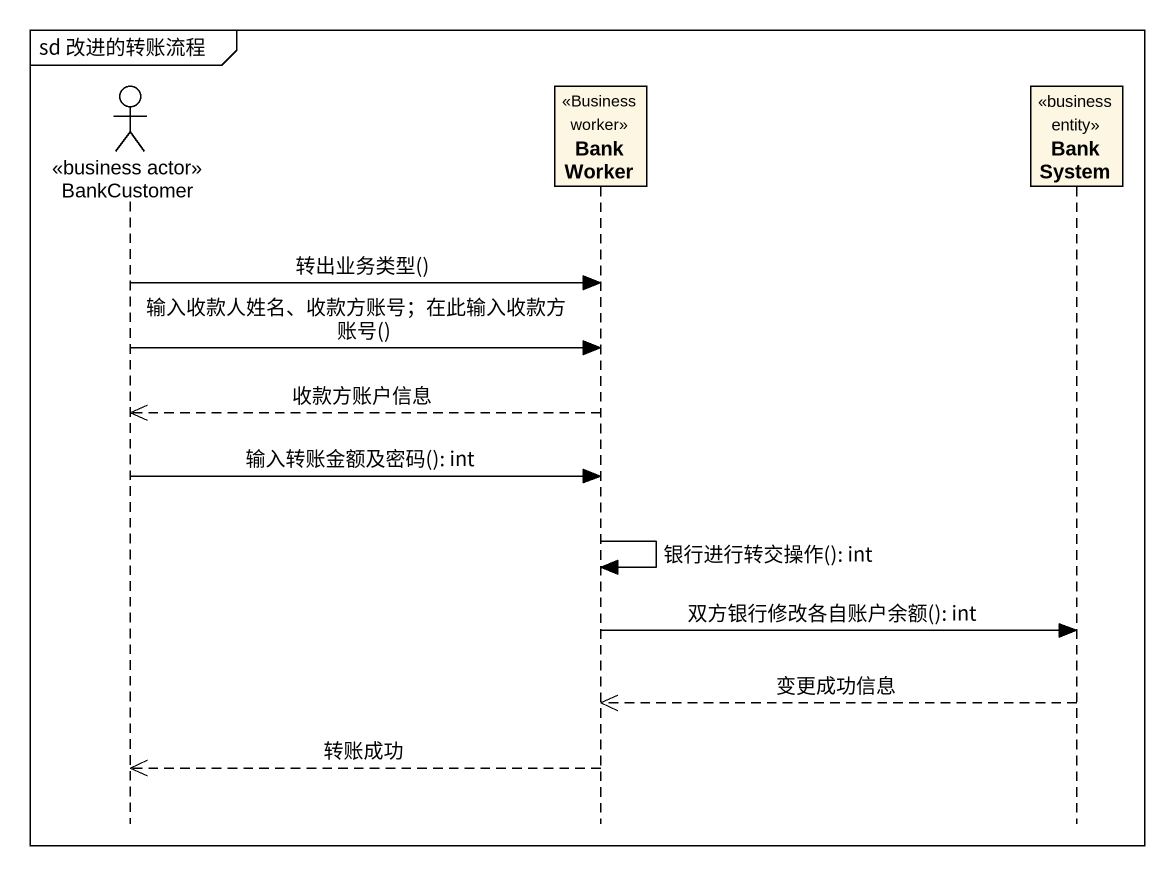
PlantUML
@startuml
mainframe sd 改进的转账流程
hide footbox
actor BankCustomer <<business actor>>
participant BankWorker <<Business worker>>
participant BankSystem <<business entity>>

BankCustomer -> BankWorker : 转出业务类型()
BankCustomer -> BankWorker : 输入收款人姓名、收款方账号；在此输入收款方账号()
BankWorker -->> BankCustomer : 收款方账户信息
BankCustomer -> BankWorker : 输入转账金额及密码(): int
BankWorker -> BankWorker : 银行进行转交操作(): int
BankWorker -> BankSystem : 双方银行修改各自账户余额(): int
BankSystem -->> BankWorker : 变更成功信息
BankWorker -->> BankCustomer : 转账成功
@enduml
